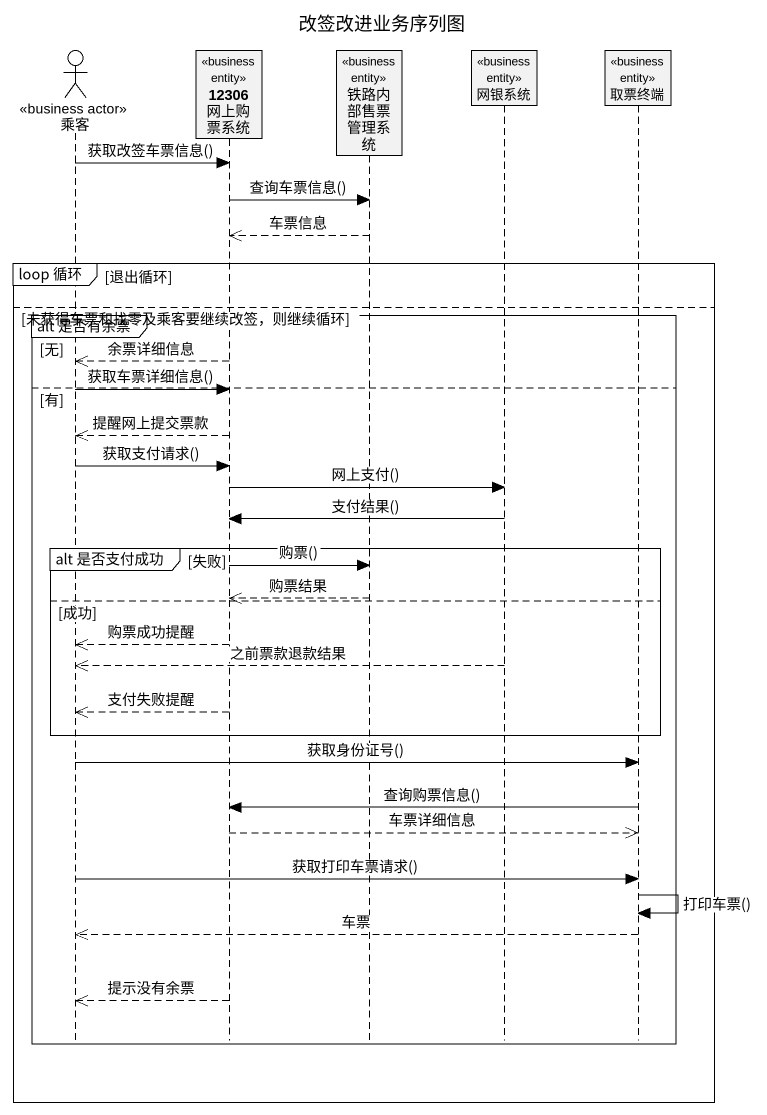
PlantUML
@startuml
title 改签改进业务序列图
hide footbox
actor 乘客 <<business actor>>
participant "12306 网上购票系统" as o12306_网上购票系统 <<business entity>>
participant 铁路内部售票管理系统 <<business entity>>
participant 网银系统 <<business entity>>
participant 取票终端 <<business entity>>

乘客 -> o12306_网上购票系统 : 获取改签车票信息()
o12306_网上购票系统 -> 铁路内部售票管理系统 : 查询车票信息()
铁路内部售票管理系统 -->> o12306_网上购票系统 : 车票信息
group loop 循环 [退出循环]
else 未获得车票和找零及乘客要继续改签，则继续循环
  group alt 是否有余票 [无]
    o12306_网上购票系统 -->> 乘客 : 余票详细信息
  else 有
    乘客 -> o12306_网上购票系统 : 获取车票详细信息()
    o12306_网上购票系统 -->> 乘客 : 提醒网上提交票款
    乘客 -> o12306_网上购票系统 : 获取支付请求()
    o12306_网上购票系统 -> 网银系统 : 网上支付()
    网银系统 -> o12306_网上购票系统 : 支付结果()
    group alt 是否支付成功 [失败]
      o12306_网上购票系统 -> 铁路内部售票管理系统 : 购票()
      铁路内部售票管理系统 -->> o12306_网上购票系统 : 购票结果
    else 成功
      o12306_网上购票系统 -->> 乘客 : 购票成功提醒
      网银系统 -->> 乘客 : 之前票款退款结果
      o12306_网上购票系统 -->> 乘客 : 支付失败提醒
    end
    乘客 -> 取票终端 : 获取身份证号()
    取票终端 -> o12306_网上购票系统 : 查询购票信息()
    o12306_网上购票系统 -->> 取票终端 : 车票详细信息
    乘客 -> 取票终端 : 获取打印车票请求()
    取票终端 -> 取票终端 : 打印车票()
    取票终端 -->> 乘客 : 车票
    o12306_网上购票系统 -->> 乘客 : 提示没有余票
  end
end
@enduml
